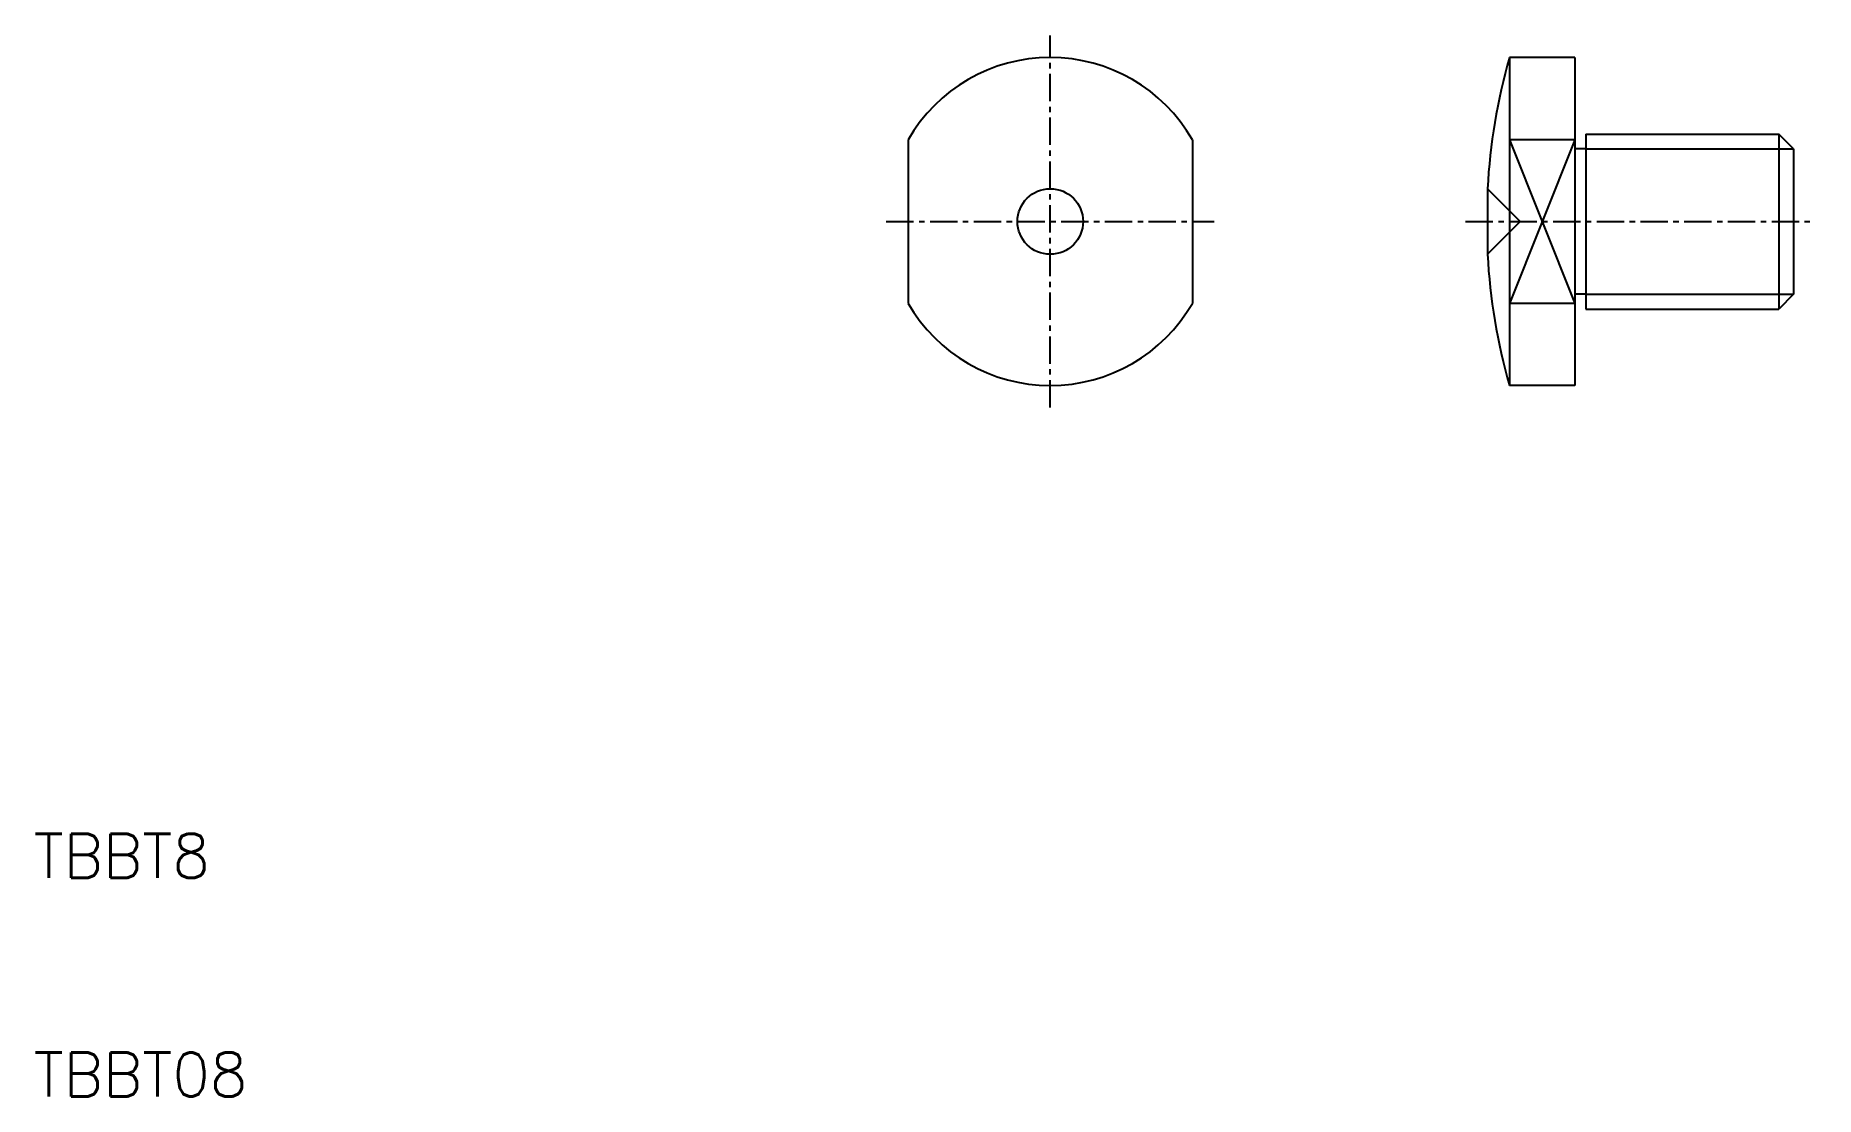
# Model space of a CAD drawing. Extents: x 10.1 to 91.5, y 10 to 58.5.
import ezdxf

# ---------------------------------------------------------------- set-up
doc = ezdxf.new("R2010")
doc.units = 0
doc.linetypes.add('CENTER', pattern=[2, 1.25, -0.25, 0.25, -0.25])
doc.layers.get('0').update_dxf_attribs({"linetype": 'CONTINUOUS'})
doc.layers.add('CENTER', color=1, linetype='CENTER')
doc.styles.get("Standard").update_dxf_attribs({"font": 'txt.shx'})

msp = doc.modelspace()

# ---------------------------------------------------------------- linework, layer by layer
at = {"color": 7, "linetype": 'CONTINUOUS'}
for p, q in [((77.5, 57.5), (77.5, 42.5)), ((80.5, 57.5), (77.5, 57.5)), ((80.5, 57.5), (80.5, 42.5)), ((50, 53.742), (50, 46.258)), ((63, 53.742), (63, 46.258)), ((80.5, 53.742), (77.5, 53.742)), ((81, 54), (81, 46)), ((81, 54), (89.823, 54)), ((89.823, 54), (89.823, 46)), ((90.5, 53.323), (89.823, 54)), ((81, 53.323), (80.5, 53.323)), ((90.5, 53.323), (90.5, 46.676)), ((76.5, 51.5), (76.5, 48.5)), ((81, 46.676), (80.5, 46.676)), ((90.5, 46.676), (89.823, 46)), ((80.5, 46.258), (77.5, 46.258)), ((81, 46), (89.823, 46)), ((80.5, 42.5), (77.5, 42.5))]:
    msp.add_line(p, q, dxfattribs=at)
at = {"color": 3, "linetype": 'CONTINUOUS'}
for p, q in [((80.5, 53.742), (77.5, 46.258)), ((77.5, 53.742), (80.5, 46.258)), ((81, 53.323), (90.5, 53.323)), ((78, 50), (76.5, 51.5)), ((78, 50), (76.5, 48.5)), ((81, 46.676), (90.5, 46.676))]:
    msp.add_line(p, q, dxfattribs=at)
at = {"color": 7, "linetype": 'CONTINUOUS'}
msp.add_circle((56.5, 50), 1.5, dxfattribs=at)
for centre, radius, start, end in [((56.5, 50), 7.5, 29.92643, 150.07357), ((104.059, 49.99), 27.6, 164.21112, 176.86423), ((104.059, 50.01), 27.6, 183.13577, 195.78888), ((56.5, 50), 7.5, 209.92643, 330.07357)]:
    msp.add_arc(centre, radius, start, end, dxfattribs=at)
at = {"layer": 'CENTER', "color": 1, "linetype": 'CENTER'}
for p, q in [((56.5, 41.5), (56.5, 58.5)), ((49, 50), (64, 50)), ((75.5, 50), (91.5, 50))]:
    msp.add_line(p, q, dxfattribs=at)

# ---------------------------------------------------------------- texts
at = {"color": 7, "linetype": 'CONTINUOUS'}
for s, p in [('TBBT8', (10, 20)), ('TBBT08', (10, 10))]:
    msp.add_text(s, height=2, dxfattribs=at).set_placement(p)

doc.saveas('drawing.dxf')
